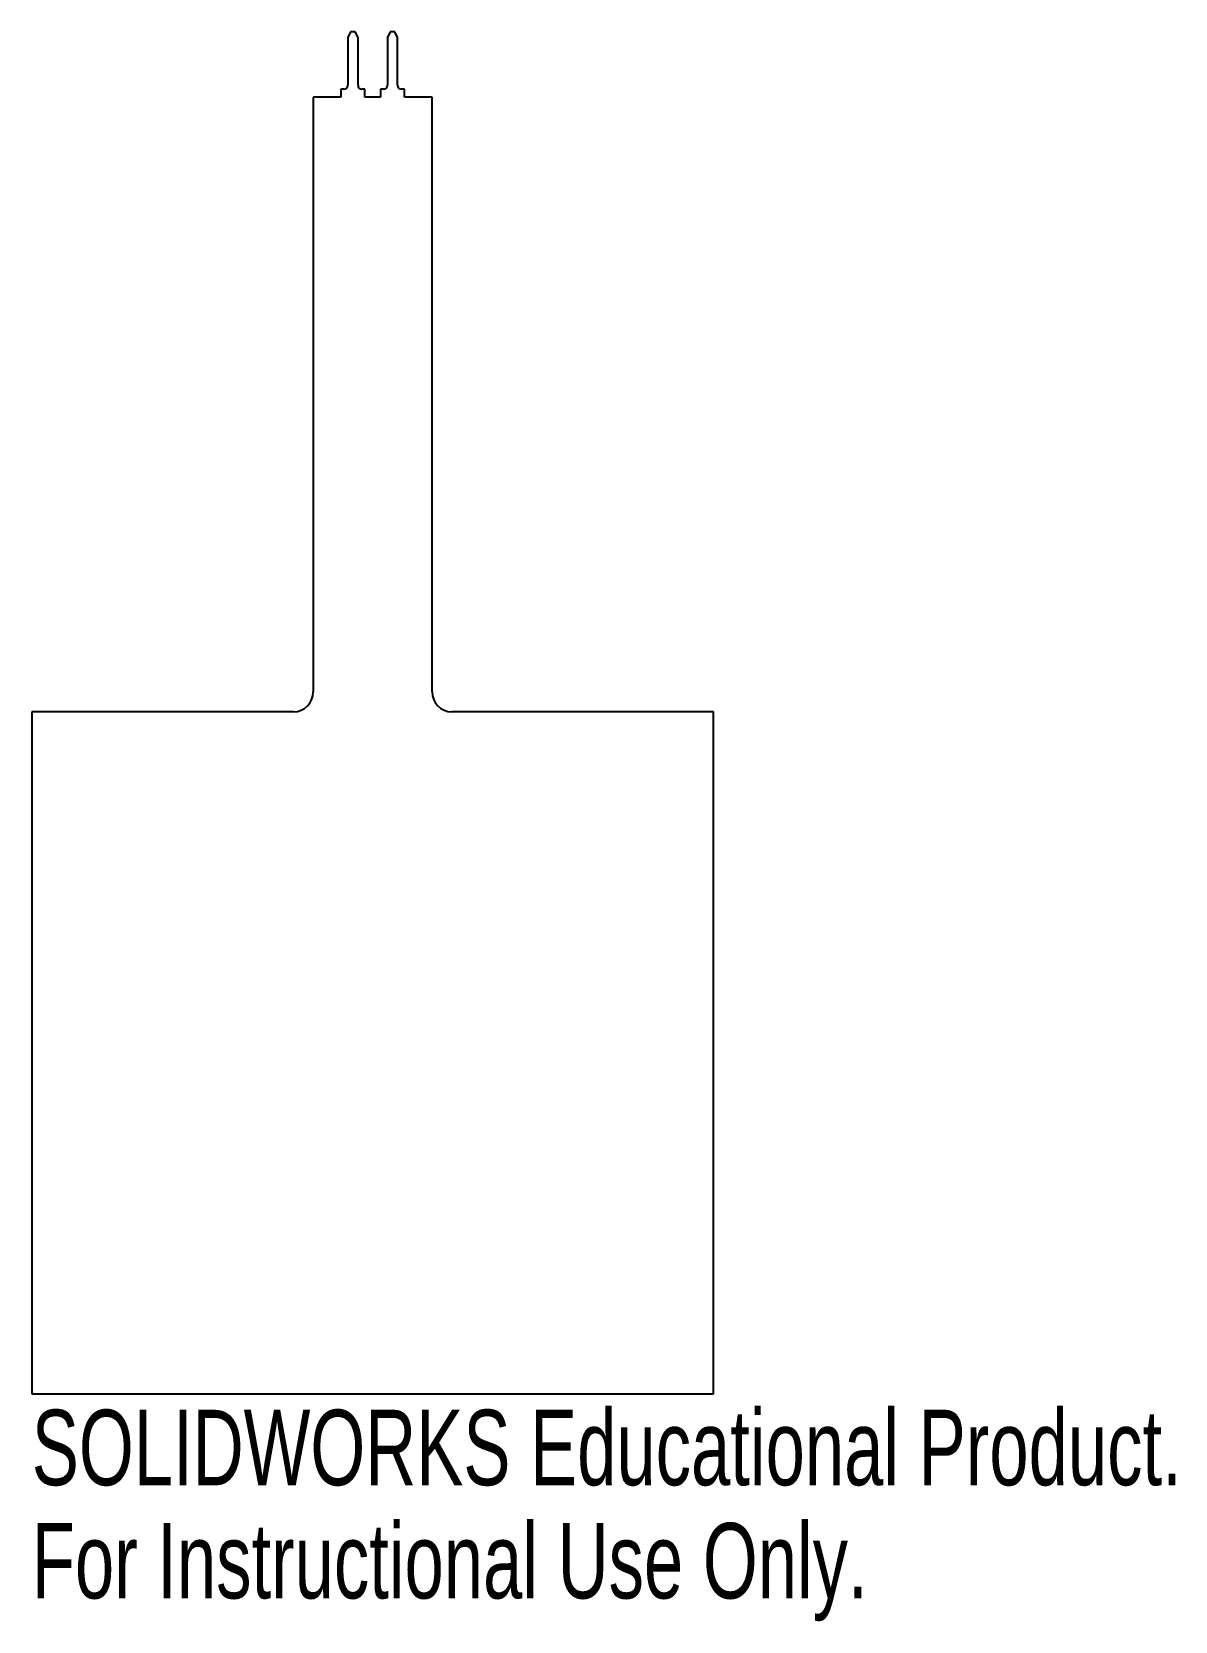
# Model space of a CAD drawing. Header units: inches. Extents: x -0.86 to 2.02, y -1.45 to 2.55.
import ezdxf

# ---------------------------------------------------------------- set-up
doc = ezdxf.new("R2010")
doc.units = ezdxf.units.IN
doc.header["$MEASUREMENT"] = 0
doc.styles.add('SLDTEXTSTYLE0', font='TXT', dxfattribs={"width": 0.7})

msp = doc.modelspace()

# ---------------------------------------------------------------- linework, layer by layer
at = {"color": 7, "linetype": 'Continuous', "lineweight": 25}
for p, q in [((-0.056, 2.5536), (-0.063, 2.539)), ((-0.063, 2.539), (-0.063, 2.4186)), ((-0.044, 2.5536), (-0.056, 2.5536)), ((-0.037, 2.539), (-0.044, 2.5536)), ((-0.037, 2.4186), (-0.037, 2.539)), ((0.044, 2.5536), (0.037, 2.539)), ((0.037, 2.539), (0.037, 2.4186)), ((0.056, 2.5536), (0.044, 2.5536)), ((0.063, 2.539), (0.056, 2.5536)), ((0.063, 2.4186), (0.063, 2.539)), ((-0.073, 2.4086), (-0.08, 2.4086)), ((-0.08, 2.4086), (-0.08, 2.3889)), ((-0.02, 2.4086), (-0.027, 2.4086)), ((-0.02, 2.3889), (-0.02, 2.4086)), ((0.027, 2.4086), (0.02, 2.4086)), ((0.02, 2.4086), (0.02, 2.3889)), ((0.08, 2.4086), (0.073, 2.4086)), ((0.08, 2.3889), (0.08, 2.4086)), ((-0.08, 2.3889), (-0.15, 2.3889)), ((-0.15, 2.3889), (-0.15, 0.8889)), ((0.02, 2.3889), (-0.02, 2.3889)), ((0.15, 2.3889), (0.08, 2.3889)), ((0.15, 0.8889), (0.15, 2.3889)), ((-0.2, 0.8389), (-0.86, 0.8389)), ((-0.86, 0.8389), (-0.86, -0.8811)), ((0.86, 0.8389), (0.2, 0.8389)), ((0.86, -0.8811), (0.86, 0.8389)), ((-0.86, -0.8811), (0.86, -0.8811))]:
    msp.add_line(p, q, dxfattribs=at)
for centre, radius, start, end in [((-0.073, 2.4186), 0.01, 270, 0), ((-0.027, 2.4186), 0.01, 180, 270), ((0.027, 2.4186), 0.01, 270, 0), ((0.073, 2.4186), 0.01, 180, 270), ((-0.2, 0.8889), 0.05, 270, 0), ((0.2, 0.8889), 0.05, 180, 270)]:
    msp.add_arc(centre, radius, start, end, dxfattribs=at)

# ---------------------------------------------------------------- texts
at = {"color": 7, "linetype": 'Continuous', "char_height": 0.1903, "attachment_point": 1, "style": 'SLDTEXTSTYLE0'}
for s, insert in [('SOLIDWORKS Educational Product.', (-0.86, -0.9212)), ('For Instructional Use Only.', (-0.86, -1.2067))]:
    msp.add_mtext(s, dxfattribs=dict(at, insert=insert))

doc.saveas('drawing.dxf')
